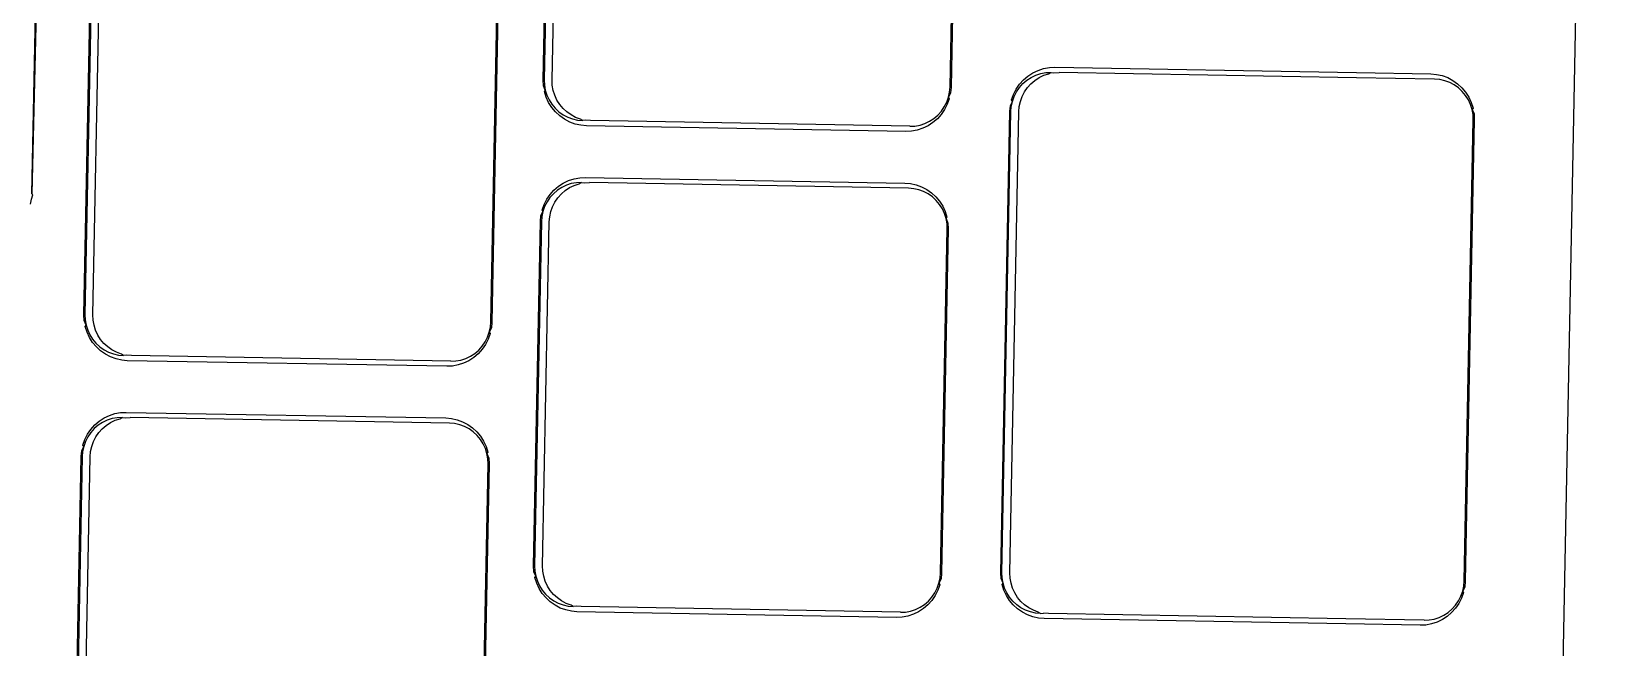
# Model space of a CAD drawing. Header units: millimetres. Extents: x 44692 to 659456, y -26273 to 14445.
# Drawn here: x 148827.9 to 148881.8, y -15385 to -15363.8 of the extents above; entities that cross this region are included whole.
import ezdxf

# ---------------------------------------------------------------- set-up
doc = ezdxf.new("R2010")
doc.units = ezdxf.units.MM
doc.header["$LTSCALE"] = 100
doc.layers.add('Muebles', color=112, linetype='Continuous')

msp = doc.modelspace()

# ---------------------------------------------------------------- linework, layer by layer
at = {"layer": 'Muebles'}
for p, q in [((148881.792, -15317.241), (148877.189, -15553.391)), ((148845.446, -15365.506), (148845.676, -15353.689)), ((148845.711, -15353.695), (148845.481, -15365.501)), ((148845.754, -15365.505), (148845.984, -15353.7)), ((148859.418, -15365.746), (148859.648, -15353.941)), ((148859.683, -15353.936), (148859.453, -15365.753)), ((148827.894, -15369.417), (148828.124, -15357.612)), ((148828.159, -15357.626), (148827.894, -15369.417)), ((148829.68, -15373.568), (148829.911, -15361.751)), ((148829.945, -15361.758), (148829.715, -15373.563)), ((148829.988, -15373.568), (148830.219, -15361.763)), ((148843.652, -15373.809), (148843.882, -15362.004)), ((148843.917, -15361.998), (148843.687, -15373.816)), ((148862.095, -15365.374), (148862.263, -15365.265)), ((148862.208, -15365.417), (148862.368, -15365.341)), ((148862.263, -15365.265), (148862.443, -15365.178)), ((148862.368, -15365.341), (148862.537, -15365.286)), ((148862.443, -15365.178), (148862.633, -15365.117)), ((148862.481, -15365.422), (148862.641, -15365.346)), ((148862.537, -15365.286), (148862.711, -15365.254)), ((148862.633, -15365.117), (148862.829, -15365.081)), ((148862.641, -15365.346), (148862.81, -15365.291)), ((148862.711, -15365.254), (148862.888, -15365.245)), ((148862.81, -15365.291), (148862.888, -15365.245)), ((148862.829, -15365.081), (148863.022, -15365.071)), ((148862.888, -15365.245), (148862.984, -15365.259)), ((148862.984, -15365.259), (148863.161, -15365.25)), ((148863.022, -15365.071), (148873.378, -15365.254)), ((148873.374, -15365.43), (148863.161, -15365.25)), ((148873.378, -15365.254), (148875.933, -15365.299)), ((148875.933, -15365.299), (148876.126, -15365.315)), ((148876.126, -15365.315), (148876.32, -15365.358)), ((148876.32, -15365.358), (148876.507, -15365.426)), ((148845.455, -15365.703), (148845.446, -15365.506)), ((148845.52, -15365.857), (148845.455, -15365.703)), ((148845.481, -15365.501), (148845.489, -15365.68)), ((148845.489, -15365.68), (148845.52, -15365.857)), ((148845.49, -15365.903), (148845.52, -15365.857)), ((148845.55, -15366.096), (148845.49, -15365.903)), ((148845.52, -15365.857), (148845.574, -15366.028)), ((148845.762, -15365.685), (148845.754, -15365.505)), ((148845.793, -15365.862), (148845.762, -15365.685)), ((148845.847, -15366.033), (148845.793, -15365.862)), ((148859.403, -15365.925), (148859.418, -15365.746)), ((148859.453, -15365.753), (148859.436, -15365.949)), ((148861.602, -15366.002), (148861.694, -15365.822)), ((148861.694, -15365.822), (148861.808, -15365.655)), ((148861.704, -15365.911), (148861.805, -15365.764)), ((148861.805, -15365.764), (148861.924, -15365.631)), ((148861.808, -15365.655), (148861.942, -15365.505)), ((148861.924, -15365.631), (148862.059, -15365.515)), ((148861.942, -15365.505), (148862.095, -15365.374)), ((148861.977, -15365.916), (148862.078, -15365.768)), ((148862.059, -15365.515), (148862.208, -15365.417)), ((148862.078, -15365.768), (148862.197, -15365.635)), ((148862.197, -15365.635), (148862.332, -15365.519)), ((148862.332, -15365.519), (148862.481, -15365.422)), ((148876.06, -15365.478), (148873.374, -15365.43)), ((148876.237, -15365.493), (148876.06, -15365.478)), ((148876.409, -15365.531), (148876.237, -15365.493)), ((148876.576, -15365.591), (148876.409, -15365.531)), ((148876.507, -15365.426), (148876.684, -15365.519)), ((148876.733, -15365.674), (148876.576, -15365.591)), ((148876.684, -15365.519), (148876.848, -15365.634)), ((148876.878, -15365.776), (148876.733, -15365.674)), ((148876.848, -15365.634), (148876.995, -15365.771)), ((148877.008, -15365.897), (148876.878, -15365.776)), ((148876.995, -15365.771), (148877.124, -15365.925)), ((148877.122, -15366.034), (148877.008, -15365.897)), ((148845.635, -15366.279), (148845.55, -15366.096)), ((148845.574, -15366.028), (148845.649, -15366.19)), ((148845.743, -15366.45), (148845.635, -15366.279)), ((148845.649, -15366.19), (148845.744, -15366.341)), ((148845.744, -15366.341), (148845.858, -15366.479)), ((148845.922, -15366.195), (148845.847, -15366.033)), ((148846.017, -15366.346), (148845.922, -15366.195)), ((148846.131, -15366.483), (148846.017, -15366.346)), ((148859.122, -15366.577), (148859.223, -15366.43)), ((148859.223, -15366.43), (148859.305, -15366.27)), ((148859.325, -15366.339), (148859.234, -15366.519)), ((148859.305, -15366.27), (148859.365, -15366.101)), ((148859.393, -15366.148), (148859.325, -15366.339)), ((148859.365, -15366.101), (148859.403, -15365.925)), ((148859.436, -15365.949), (148859.365, -15366.101)), ((148859.365, -15366.101), (148859.393, -15366.148)), ((148861.474, -15366.588), (148861.491, -15366.392)), ((148861.491, -15366.392), (148861.562, -15366.24)), ((148861.509, -15366.595), (148861.524, -15366.416)), ((148861.524, -15366.416), (148861.562, -15366.24)), ((148861.534, -15366.193), (148861.602, -15366.002)), ((148861.562, -15366.24), (148861.534, -15366.193)), ((148861.562, -15366.24), (148861.622, -15366.071)), ((148861.622, -15366.071), (148861.704, -15365.911)), ((148861.782, -15366.6), (148861.797, -15366.42)), ((148861.797, -15366.42), (148861.835, -15366.245)), ((148861.835, -15366.245), (148861.895, -15366.076)), ((148861.895, -15366.076), (148861.977, -15365.916)), ((148877.218, -15366.185), (148877.122, -15366.034)), ((148877.124, -15365.925), (148877.231, -15366.096)), ((148877.293, -15366.347), (148877.218, -15366.185)), ((148877.231, -15366.096), (148877.316, -15366.279)), ((148877.346, -15366.519), (148877.293, -15366.347)), ((148877.316, -15366.279), (148877.377, -15366.473)), ((148845.871, -15366.605), (148845.743, -15366.45)), ((148845.858, -15366.479), (148845.989, -15366.599)), ((148846.019, -15366.741), (148845.871, -15366.605)), ((148845.989, -15366.599), (148846.134, -15366.702)), ((148846.182, -15366.856), (148846.019, -15366.741)), ((148846.262, -15366.604), (148846.131, -15366.483)), ((148846.134, -15366.702), (148846.291, -15366.784)), ((148846.359, -15366.949), (148846.182, -15366.856)), ((148846.407, -15366.707), (148846.262, -15366.604)), ((148846.291, -15366.784), (148846.457, -15366.845)), ((148846.546, -15367.017), (148846.359, -15366.949)), ((148846.564, -15366.789), (148846.407, -15366.707)), ((148846.457, -15366.845), (148846.63, -15366.883)), ((148846.73, -15366.85), (148846.564, -15366.789)), ((148846.63, -15366.883), (148846.806, -15366.898)), ((148846.806, -15366.898), (148846.73, -15366.85)), ((148846.903, -15366.888), (148846.806, -15366.898)), ((148847.079, -15366.902), (148846.903, -15366.888)), ((148858.039, -15367.096), (148847.079, -15366.902)), ((148858.559, -15367), (148858.719, -15366.924)), ((148858.832, -15366.967), (148858.664, -15367.077)), ((148858.719, -15366.924), (148858.868, -15366.827)), ((148858.985, -15366.836), (148858.832, -15366.967)), ((148858.868, -15366.827), (148859.003, -15366.71)), ((148859.119, -15366.686), (148858.985, -15366.836)), ((148859.003, -15366.71), (148859.122, -15366.577)), ((148859.234, -15366.519), (148859.119, -15366.686)), ((148861.166, -15382.421), (148861.474, -15366.588)), ((148861.201, -15382.416), (148861.509, -15366.595)), ((148861.474, -15382.42), (148861.782, -15366.6)), ((148877.077, -15382.696), (148877.385, -15366.875)), ((148877.421, -15366.87), (148877.112, -15382.702)), ((148877.377, -15366.473), (148877.346, -15366.519)), ((148877.377, -15366.695), (148877.346, -15366.519)), ((148877.346, -15366.519), (148877.412, -15366.673)), ((148877.385, -15366.875), (148877.377, -15366.695)), ((148877.412, -15366.673), (148877.421, -15366.87)), ((148846.741, -15367.06), (148846.546, -15367.017)), ((148846.934, -15367.077), (148846.741, -15367.06)), ((148857.905, -15367.27), (148846.934, -15367.077)), ((148858.098, -15367.261), (148857.905, -15367.27)), ((148858.039, -15367.096), (148858.216, -15367.087)), ((148858.294, -15367.225), (148858.098, -15367.261)), ((148858.216, -15367.087), (148858.39, -15367.055)), ((148858.484, -15367.163), (148858.294, -15367.225)), ((148858.39, -15367.055), (148858.559, -15367)), ((148858.664, -15367.077), (148858.484, -15367.163)), ((148845.972, -15369.152), (148846.139, -15369.043)), ((148846.245, -15369.119), (148846.085, -15369.196)), ((148846.139, -15369.043), (148846.32, -15368.956)), ((148846.414, -15369.064), (148846.245, -15369.119)), ((148846.32, -15368.956), (148846.51, -15368.895)), ((148846.358, -15369.2), (148846.518, -15369.124)), ((148846.588, -15369.032), (148846.414, -15369.064)), ((148846.51, -15368.895), (148846.706, -15368.859)), ((148846.518, -15369.124), (148846.687, -15369.069)), ((148846.765, -15369.024), (148846.588, -15369.032)), ((148846.687, -15369.069), (148846.765, -15369.024)), ((148846.706, -15368.859), (148846.899, -15368.849)), ((148846.765, -15369.024), (148846.861, -15369.037)), ((148846.861, -15369.037), (148847.038, -15369.028)), ((148846.899, -15368.849), (148857.87, -15369.043)), ((148857.998, -15369.222), (148847.038, -15369.028)), ((148857.87, -15369.043), (148858.063, -15369.059)), ((148858.063, -15369.059), (148858.258, -15369.102)), ((148858.258, -15369.102), (148858.445, -15369.17)), ((148827.841, -15369.772), (148827.879, -15369.596)), ((148827.879, -15369.596), (148827.929, -15369.449)), ((148827.929, -15369.449), (148827.894, -15369.417)), ((148845.479, -15369.78), (148845.57, -15369.6)), ((148845.57, -15369.6), (148845.685, -15369.433)), ((148845.682, -15369.542), (148845.581, -15369.69)), ((148845.801, -15369.409), (148845.682, -15369.542)), ((148845.685, -15369.433), (148845.819, -15369.283)), ((148845.936, -15369.293), (148845.801, -15369.409)), ((148845.819, -15369.283), (148845.972, -15369.152)), ((148845.854, -15369.694), (148845.955, -15369.547)), ((148846.085, -15369.196), (148845.936, -15369.293)), ((148845.955, -15369.547), (148846.074, -15369.414)), ((148846.074, -15369.414), (148846.209, -15369.298)), ((148846.209, -15369.298), (148846.358, -15369.2)), ((148858.174, -15369.237), (148857.998, -15369.222)), ((148858.347, -15369.275), (148858.174, -15369.237)), ((148858.513, -15369.335), (148858.347, -15369.275)), ((148858.445, -15369.17), (148858.622, -15369.263)), ((148858.67, -15369.418), (148858.513, -15369.335)), ((148858.622, -15369.263), (148858.785, -15369.378)), ((148858.815, -15369.52), (148858.67, -15369.418)), ((148858.785, -15369.378), (148858.933, -15369.515)), ((148858.946, -15369.641), (148858.815, -15369.52)), ((148858.933, -15369.515), (148859.061, -15369.669)), ((148859.06, -15369.778), (148858.946, -15369.641)), ((148859.061, -15369.669), (148859.169, -15369.84)), ((148845.351, -15370.366), (148845.368, -15370.17)), ((148845.368, -15370.17), (148845.439, -15370.018)), ((148845.401, -15370.194), (148845.386, -15370.373)), ((148845.439, -15370.018), (148845.401, -15370.194)), ((148845.411, -15369.971), (148845.479, -15369.78)), ((148845.439, -15370.018), (148845.411, -15369.971)), ((148845.499, -15369.849), (148845.439, -15370.018)), ((148845.581, -15369.69), (148845.499, -15369.849)), ((148845.659, -15370.378), (148845.674, -15370.199)), ((148845.674, -15370.199), (148845.712, -15370.023)), ((148845.712, -15370.023), (148845.772, -15369.854)), ((148845.772, -15369.854), (148845.854, -15369.694)), ((148859.155, -15369.929), (148859.06, -15369.778)), ((148859.23, -15370.091), (148859.155, -15369.929)), ((148859.169, -15369.84), (148859.254, -15370.023)), ((148859.284, -15370.263), (148859.23, -15370.091)), ((148859.254, -15370.023), (148859.314, -15370.217)), ((148859.314, -15370.217), (148859.284, -15370.263)), ((148845.121, -15382.184), (148845.351, -15370.366)), ((148845.386, -15370.373), (148845.156, -15382.178)), ((148845.429, -15382.183), (148845.659, -15370.378)), ((148859.093, -15382.424), (148859.323, -15370.619)), ((148859.358, -15370.614), (148859.128, -15382.431)), ((148859.315, -15370.439), (148859.284, -15370.263)), ((148859.284, -15370.263), (148859.349, -15370.417)), ((148859.323, -15370.619), (148859.315, -15370.439)), ((148859.349, -15370.417), (148859.358, -15370.614)), ((148829.689, -15373.765), (148829.68, -15373.568)), ((148829.754, -15373.919), (148829.689, -15373.765)), ((148829.715, -15373.563), (148829.723, -15373.743)), ((148829.723, -15373.743), (148829.754, -15373.919)), ((148829.724, -15373.965), (148829.754, -15373.919)), ((148829.785, -15374.159), (148829.724, -15373.965)), ((148829.754, -15373.919), (148829.808, -15374.091)), ((148829.996, -15373.747), (148829.988, -15373.568)), ((148830.028, -15373.924), (148829.996, -15373.747)), ((148830.081, -15374.095), (148830.028, -15373.924)), ((148843.599, -15374.164), (148843.637, -15373.988)), ((148843.637, -15373.988), (148843.652, -15373.809)), ((148843.687, -15373.816), (148843.671, -15374.012)), ((148829.869, -15374.342), (148829.785, -15374.159)), ((148829.808, -15374.091), (148829.883, -15374.253)), ((148829.977, -15374.513), (148829.869, -15374.342)), ((148829.883, -15374.253), (148829.978, -15374.404)), ((148830.106, -15374.667), (148829.977, -15374.513)), ((148829.978, -15374.404), (148830.092, -15374.541)), ((148830.156, -15374.258), (148830.081, -15374.095)), ((148830.251, -15374.409), (148830.156, -15374.258)), ((148830.365, -15374.546), (148830.251, -15374.409)), ((148843.357, -15374.64), (148843.458, -15374.493)), ((148843.458, -15374.493), (148843.539, -15374.333)), ((148843.56, -15374.402), (148843.468, -15374.582)), ((148843.539, -15374.333), (148843.599, -15374.164)), ((148843.628, -15374.211), (148843.56, -15374.402)), ((148843.671, -15374.012), (148843.599, -15374.164)), ((148843.599, -15374.164), (148843.628, -15374.211)), ((148830.092, -15374.541), (148830.223, -15374.662)), ((148830.253, -15374.804), (148830.106, -15374.667)), ((148830.223, -15374.662), (148830.368, -15374.764)), ((148830.416, -15374.919), (148830.253, -15374.804)), ((148830.496, -15374.667), (148830.365, -15374.546)), ((148830.368, -15374.764), (148830.525, -15374.847)), ((148830.593, -15375.012), (148830.416, -15374.919)), ((148830.641, -15374.769), (148830.496, -15374.667)), ((148830.525, -15374.847), (148830.691, -15374.907)), ((148830.781, -15375.08), (148830.593, -15375.012)), ((148830.798, -15374.851), (148830.641, -15374.769)), ((148830.691, -15374.907), (148830.864, -15374.945)), ((148830.964, -15374.912), (148830.798, -15374.851)), ((148830.864, -15374.945), (148831.04, -15374.96)), ((148831.04, -15374.96), (148830.964, -15374.912)), ((148831.137, -15374.95), (148831.04, -15374.96)), ((148831.313, -15374.965), (148831.137, -15374.95)), ((148842.274, -15375.158), (148831.313, -15374.965)), ((148842.624, -15375.118), (148842.793, -15375.063)), ((148842.793, -15375.063), (148842.953, -15374.986)), ((148843.067, -15375.03), (148842.899, -15375.139)), ((148842.953, -15374.986), (148843.102, -15374.889)), ((148843.219, -15374.899), (148843.067, -15375.03)), ((148843.102, -15374.889), (148843.237, -15374.773)), ((148843.354, -15374.749), (148843.219, -15374.899)), ((148843.237, -15374.773), (148843.357, -15374.64)), ((148843.468, -15374.582), (148843.354, -15374.749)), ((148830.975, -15375.123), (148830.781, -15375.08)), ((148831.168, -15375.139), (148830.975, -15375.123)), ((148842.139, -15375.333), (148831.168, -15375.139)), ((148842.333, -15375.323), (148842.139, -15375.333)), ((148842.274, -15375.158), (148842.45, -15375.15)), ((148842.529, -15375.287), (148842.333, -15375.323)), ((148842.45, -15375.15), (148842.624, -15375.118)), ((148842.718, -15375.226), (148842.529, -15375.287)), ((148842.899, -15375.139), (148842.718, -15375.226)), ((148830.053, -15377.346), (148830.206, -15377.215)), ((148830.206, -15377.215), (148830.374, -15377.105)), ((148830.48, -15377.182), (148830.319, -15377.258)), ((148830.374, -15377.105), (148830.554, -15377.019)), ((148830.648, -15377.127), (148830.48, -15377.182)), ((148830.554, -15377.019), (148830.744, -15376.957)), ((148830.592, -15377.263), (148830.753, -15377.186)), ((148830.822, -15377.095), (148830.648, -15377.127)), ((148830.744, -15376.957), (148830.94, -15376.921)), ((148830.753, -15377.186), (148830.921, -15377.132)), ((148830.999, -15377.086), (148830.822, -15377.095)), ((148830.921, -15377.132), (148830.999, -15377.086)), ((148830.94, -15376.921), (148831.133, -15376.912)), ((148830.999, -15377.086), (148831.095, -15377.1)), ((148831.095, -15377.1), (148831.272, -15377.091)), ((148831.133, -15376.912), (148842.105, -15377.106)), ((148842.232, -15377.284), (148831.272, -15377.091)), ((148842.105, -15377.106), (148842.298, -15377.122)), ((148842.298, -15377.122), (148842.492, -15377.165)), ((148842.492, -15377.165), (148842.679, -15377.233)), ((148829.713, -15377.843), (148829.805, -15377.663)), ((148829.815, -15377.752), (148829.734, -15377.912)), ((148829.805, -15377.663), (148829.919, -15377.496)), ((148829.916, -15377.605), (148829.815, -15377.752)), ((148830.035, -15377.472), (148829.916, -15377.605)), ((148829.919, -15377.496), (148830.053, -15377.346)), ((148830.007, -15377.917), (148830.088, -15377.757)), ((148830.17, -15377.355), (148830.035, -15377.472)), ((148830.088, -15377.757), (148830.189, -15377.609)), ((148830.319, -15377.258), (148830.17, -15377.355)), ((148830.189, -15377.609), (148830.308, -15377.476)), ((148830.308, -15377.476), (148830.443, -15377.36)), ((148830.443, -15377.36), (148830.592, -15377.263)), ((148842.409, -15377.299), (148842.232, -15377.284)), ((148842.581, -15377.337), (148842.409, -15377.299)), ((148842.748, -15377.398), (148842.581, -15377.337)), ((148842.679, -15377.233), (148842.856, -15377.326)), ((148842.905, -15377.48), (148842.748, -15377.398)), ((148842.856, -15377.326), (148843.02, -15377.441)), ((148843.05, -15377.583), (148842.905, -15377.48)), ((148843.02, -15377.441), (148843.167, -15377.577)), ((148843.18, -15377.703), (148843.05, -15377.583)), ((148843.167, -15377.577), (148843.296, -15377.732)), ((148843.294, -15377.841), (148843.18, -15377.703)), ((148843.296, -15377.732), (148843.403, -15377.903)), ((148829.585, -15378.429), (148829.602, -15378.233)), ((148829.602, -15378.233), (148829.673, -15378.081)), ((148829.635, -15378.257), (148829.62, -15378.436)), ((148829.673, -15378.081), (148829.635, -15378.257)), ((148829.645, -15378.034), (148829.713, -15377.843)), ((148829.673, -15378.081), (148829.645, -15378.034)), ((148829.734, -15377.912), (148829.673, -15378.081)), ((148829.893, -15378.44), (148829.908, -15378.261)), ((148829.908, -15378.261), (148829.946, -15378.086)), ((148829.946, -15378.086), (148830.007, -15377.917)), ((148843.39, -15377.992), (148843.294, -15377.841)), ((148843.465, -15378.154), (148843.39, -15377.992)), ((148843.403, -15377.903), (148843.488, -15378.086)), ((148843.518, -15378.325), (148843.465, -15378.154)), ((148843.488, -15378.086), (148843.548, -15378.279)), ((148843.548, -15378.279), (148843.518, -15378.325)), ((148829.355, -15390.246), (148829.585, -15378.429)), ((148829.62, -15378.436), (148829.39, -15390.241)), ((148829.663, -15390.246), (148829.893, -15378.44)), ((148843.327, -15390.487), (148843.557, -15378.681)), ((148843.592, -15378.676), (148843.362, -15390.493)), ((148843.549, -15378.502), (148843.518, -15378.325)), ((148843.518, -15378.325), (148843.584, -15378.479)), ((148843.557, -15378.681), (148843.549, -15378.502)), ((148843.584, -15378.479), (148843.592, -15378.676)), ((148845.13, -15382.381), (148845.121, -15382.184)), ((148845.195, -15382.535), (148845.13, -15382.381)), ((148845.156, -15382.178), (148845.164, -15382.358)), ((148845.164, -15382.358), (148845.195, -15382.535)), ((148845.165, -15382.58), (148845.195, -15382.535)), ((148845.225, -15382.774), (148845.165, -15382.58)), ((148845.195, -15382.535), (148845.249, -15382.706)), ((148845.437, -15382.363), (148845.429, -15382.183)), ((148845.468, -15382.539), (148845.437, -15382.363)), ((148845.522, -15382.71), (148845.468, -15382.539)), ((148859.04, -15382.779), (148859.078, -15382.603)), ((148859.078, -15382.603), (148859.093, -15382.424)), ((148859.128, -15382.431), (148859.111, -15382.627)), ((148861.175, -15382.618), (148861.166, -15382.421)), ((148861.24, -15382.772), (148861.175, -15382.618)), ((148861.209, -15382.595), (148861.201, -15382.416)), ((148861.24, -15382.772), (148861.209, -15382.595)), ((148861.482, -15382.6), (148861.474, -15382.42)), ((148861.513, -15382.777), (148861.482, -15382.6)), ((148845.31, -15382.957), (148845.225, -15382.774)), ((148845.249, -15382.706), (148845.324, -15382.868)), ((148845.418, -15383.128), (148845.31, -15382.957)), ((148845.324, -15382.868), (148845.419, -15383.019)), ((148845.546, -15383.283), (148845.418, -15383.128)), ((148845.419, -15383.019), (148845.533, -15383.156)), ((148845.597, -15382.873), (148845.522, -15382.71)), ((148845.533, -15383.156), (148845.664, -15383.277)), ((148845.692, -15383.024), (148845.597, -15382.873)), ((148845.806, -15383.161), (148845.692, -15383.024)), ((148845.937, -15383.282), (148845.806, -15383.161)), ((148858.797, -15383.255), (148858.898, -15383.108)), ((148858.898, -15383.108), (148858.98, -15382.948)), ((148859, -15383.017), (148858.908, -15383.197)), ((148858.98, -15382.948), (148859.04, -15382.779)), ((148859.068, -15382.826), (148859, -15383.017)), ((148859.111, -15382.627), (148859.04, -15382.779)), ((148859.04, -15382.779), (148859.068, -15382.826)), ((148861.21, -15382.818), (148861.24, -15382.772)), ((148861.27, -15383.011), (148861.21, -15382.818)), ((148861.293, -15382.943), (148861.24, -15382.772)), ((148861.355, -15383.195), (148861.27, -15383.011)), ((148861.369, -15383.105), (148861.293, -15382.943)), ((148861.464, -15383.257), (148861.369, -15383.105)), ((148861.566, -15382.948), (148861.513, -15382.777)), ((148861.642, -15383.11), (148861.566, -15382.948)), ((148861.737, -15383.261), (148861.642, -15383.11)), ((148876.964, -15383.219), (148877.024, -15383.05)), ((148877.053, -15383.097), (148876.985, -15383.288)), ((148877.024, -15383.05), (148877.062, -15382.875)), ((148877.095, -15382.899), (148877.024, -15383.05)), ((148877.024, -15383.05), (148877.053, -15383.097)), ((148877.062, -15382.875), (148877.077, -15382.696)), ((148877.112, -15382.702), (148877.095, -15382.899)), ((148845.694, -15383.419), (148845.546, -15383.283)), ((148845.664, -15383.277), (148845.809, -15383.38)), ((148845.857, -15383.534), (148845.694, -15383.419)), ((148845.809, -15383.38), (148845.966, -15383.462)), ((148846.034, -15383.627), (148845.857, -15383.534)), ((148846.082, -15383.384), (148845.937, -15383.282)), ((148845.966, -15383.462), (148846.132, -15383.522)), ((148846.221, -15383.695), (148846.034, -15383.627)), ((148846.239, -15383.467), (148846.082, -15383.384)), ((148846.132, -15383.522), (148846.305, -15383.561)), ((148846.416, -15383.738), (148846.221, -15383.695)), ((148846.405, -15383.527), (148846.239, -15383.467)), ((148846.305, -15383.561), (148846.481, -15383.575)), ((148846.481, -15383.575), (148846.405, -15383.527)), ((148846.578, -15383.565), (148846.481, -15383.575)), ((148846.754, -15383.58), (148846.578, -15383.565)), ((148857.714, -15383.774), (148846.754, -15383.58)), ((148858.065, -15383.733), (148858.234, -15383.678)), ((148858.234, -15383.678), (148858.394, -15383.602)), ((148858.507, -15383.645), (148858.339, -15383.754)), ((148858.394, -15383.602), (148858.543, -15383.504)), ((148858.66, -15383.514), (148858.507, -15383.645)), ((148858.543, -15383.504), (148858.678, -15383.388)), ((148858.794, -15383.364), (148858.66, -15383.514)), ((148858.678, -15383.388), (148858.797, -15383.255)), ((148858.908, -15383.197), (148858.794, -15383.364)), ((148861.462, -15383.365), (148861.355, -15383.195)), ((148861.591, -15383.52), (148861.462, -15383.365)), ((148861.578, -15383.394), (148861.464, -15383.257)), ((148861.708, -15383.514), (148861.578, -15383.394)), ((148861.738, -15383.656), (148861.591, -15383.52)), ((148861.853, -15383.617), (148861.708, -15383.514)), ((148861.851, -15383.398), (148861.737, -15383.261)), ((148861.902, -15383.771), (148861.738, -15383.656)), ((148861.981, -15383.519), (148861.851, -15383.398)), ((148862.011, -15383.699), (148861.853, -15383.617)), ((148862.127, -15383.622), (148861.981, -15383.519)), ((148862.177, -15383.76), (148862.011, -15383.699)), ((148862.284, -15383.704), (148862.127, -15383.622)), ((148876.527, -15383.776), (148876.662, -15383.66)), ((148876.779, -15383.635), (148876.644, -15383.785)), ((148876.662, -15383.66), (148876.781, -15383.527)), ((148876.893, -15383.469), (148876.779, -15383.635)), ((148876.781, -15383.527), (148876.883, -15383.379)), ((148876.883, -15383.379), (148876.964, -15383.219)), ((148876.985, -15383.288), (148876.893, -15383.469)), ((148846.608, -15383.754), (148846.416, -15383.738)), ((148857.58, -15383.948), (148846.608, -15383.754)), ((148857.773, -15383.938), (148857.58, -15383.948)), ((148857.714, -15383.774), (148857.891, -15383.765)), ((148857.969, -15383.902), (148857.773, -15383.938)), ((148857.891, -15383.765), (148858.065, -15383.733)), ((148858.159, -15383.841), (148857.969, -15383.902)), ((148858.339, -15383.754), (148858.159, -15383.841)), ((148862.079, -15383.864), (148861.902, -15383.771)), ((148862.266, -15383.932), (148862.079, -15383.864)), ((148862.35, -15383.798), (148862.177, -15383.76)), ((148862.46, -15383.975), (148862.266, -15383.932)), ((148862.45, -15383.765), (148862.284, -15383.704)), ((148862.526, -15383.813), (148862.35, -15383.798)), ((148862.526, -15383.813), (148862.45, -15383.765)), ((148862.653, -15383.992), (148862.46, -15383.975)), ((148862.526, -15383.813), (148862.623, -15383.803)), ((148862.799, -15383.818), (148862.623, -15383.803)), ((148873.009, -15384.174), (148862.653, -15383.992)), ((148873.012, -15383.998), (148862.799, -15383.818)), ((148875.564, -15384.219), (148873.009, -15384.174)), ((148875.699, -15384.045), (148873.012, -15383.998)), ((148875.757, -15384.21), (148875.564, -15384.219)), ((148875.699, -15384.045), (148875.875, -15384.036)), ((148875.953, -15384.174), (148875.757, -15384.21)), ((148875.875, -15384.036), (148876.049, -15384.004)), ((148876.143, -15384.112), (148875.953, -15384.174)), ((148876.049, -15384.004), (148876.218, -15383.95)), ((148876.324, -15384.026), (148876.143, -15384.112)), ((148876.218, -15383.95), (148876.378, -15383.873)), ((148876.492, -15383.916), (148876.324, -15384.026)), ((148876.378, -15383.873), (148876.527, -15383.776)), ((148876.644, -15383.785), (148876.492, -15383.916))]:
    msp.add_line(p, q, dxfattribs=at)

doc.saveas('drawing.dxf')
